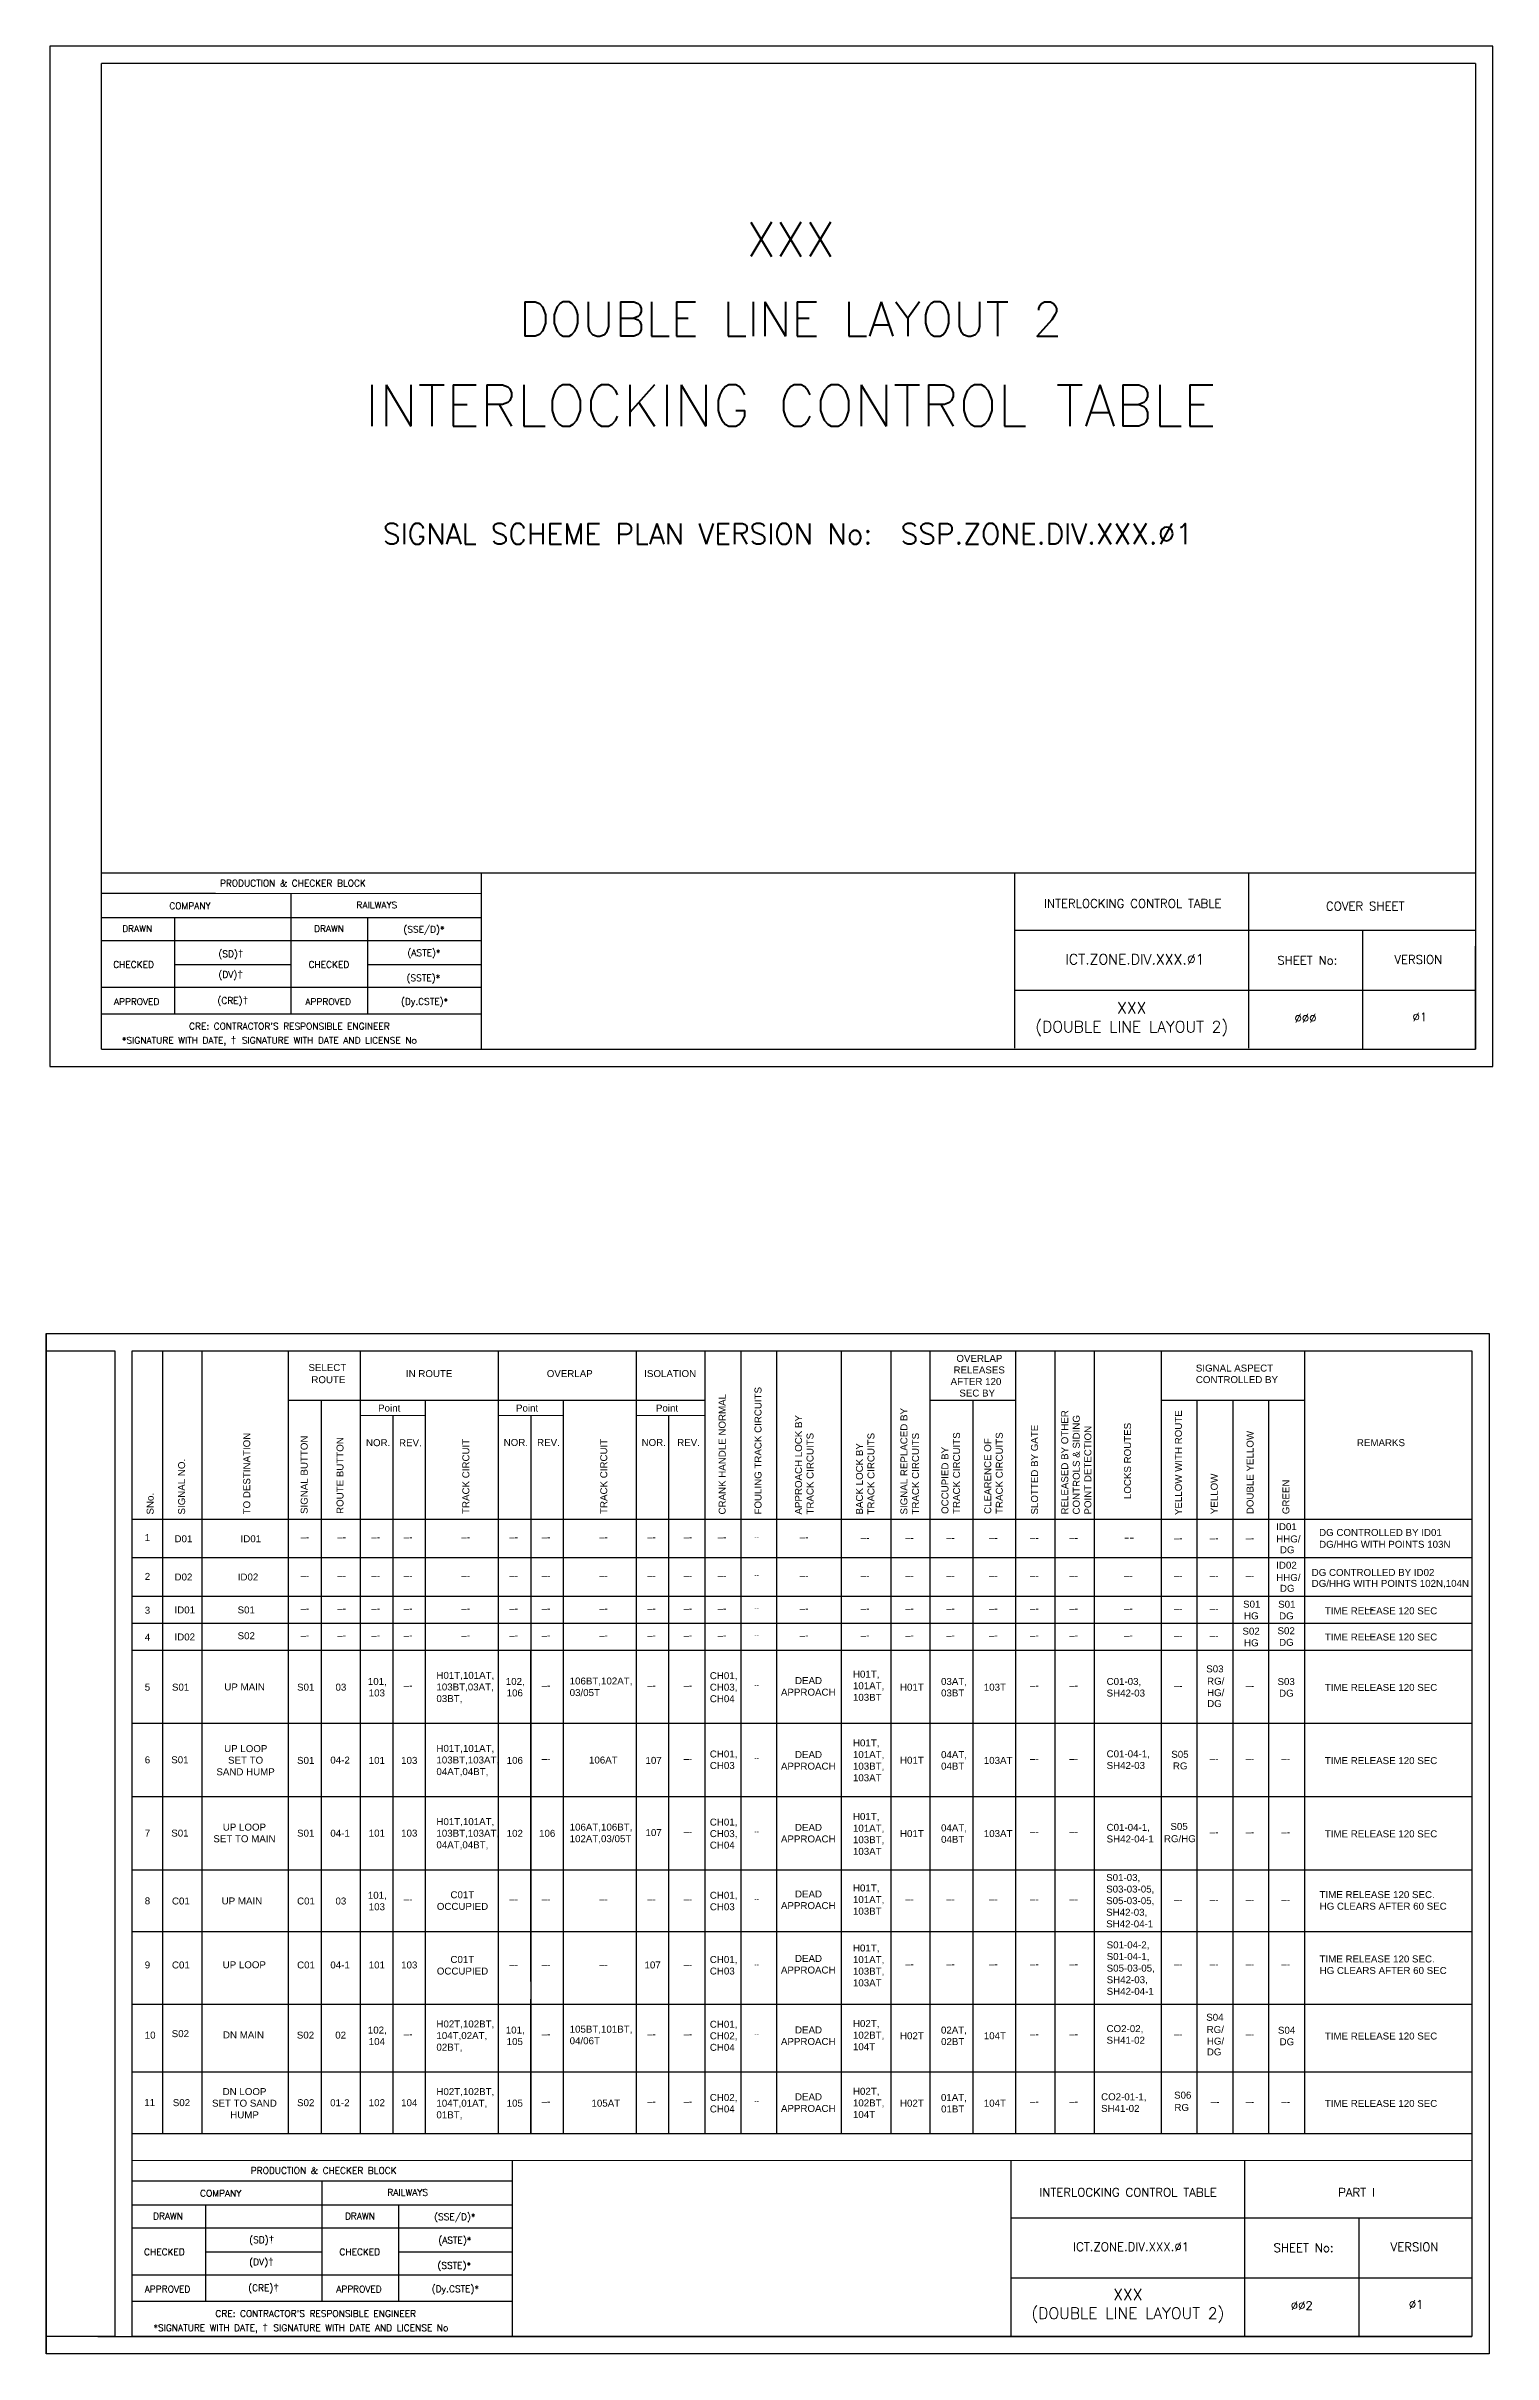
# Model space of a CAD drawing. Header units: inches. Extents: x -19 to 1646, y 43 to 715.
# Drawn here: x 322 to 744, y 43 to 715 of the extents above; entities that cross this region are included whole.
import ezdxf
from ezdxf.enums import TextEntityAlignment as Align

# ---------------------------------------------------------------- set-up
doc = ezdxf.new("R2010")
doc.units = ezdxf.units.IN
doc.header["$MEASUREMENT"] = 0
doc.layers.add('PDF_Geometry', color=7, linetype='Continuous')
doc.layers.add('PDF_Text', color=7, linetype='Continuous')
doc.styles.add('PDF Arial', font='arial.ttf')
doc.styles.add('ROMANS', font='romans.shx', dxfattribs={"height": 2})

# ---------------------------------------------------------------- blocks, each defined once
blk = doc.blocks.new('A$C1B685902')
at = {"color": 7}
blk.add_line((0, 297), (0, 0), dxfattribs=at)
for points in [[(0, 297), (420, 297), (420, 0), (0, 0)], [(25, 292), (415, 292), (415, 5), (25, 5)]]:
    blk.add_lwpolyline(points, close=True, dxfattribs=at)
blk.add_lwpolyline([(0, 292), (20, 292), (20, 5), (0, 5)], dxfattribs=at)

msp = doc.modelspace()

# ---------------------------------------------------------------- linework, layer by layer
at = {"lineweight": -2}
for p, q in [((743.5, 714.6), (323.5, 714.6)), ((323.5, 714.6), (323.5, 417.6)), ((743.5, 417.6), (743.5, 714.6)), ((338.5, 422.6), (338.5, 709.6)), ((738.5, 709.6), (738.5, 422.6)), ((604.36, 422.89), (604.36, 473.95)), ((604.36, 457.23), (738.32, 457.23)), ((604.36, 439.78), (738.5, 439.78)), ((323.5, 417.6), (743.5, 417.6)), ((603.26, 47.85), (603.26, 99.19)), ((603.26, 82.47), (737.22, 82.47)), ((603.26, 65.02), (737.4, 65.02))]:
    msp.add_line(p, q, dxfattribs=at)
at = {"linetype": 'Continuous', "lineweight": -2}
for p, q in [((738.5, 709.6), (338.5, 709.6)), ((672.44, 422.89), (672.44, 473.95)), ((738.5, 422.6), (738.5, 452.6)), ((338.5, 422.6), (620.5, 422.6)), ((338.5, 422.6), (738.5, 422.6)), ((671.34, 47.85), (671.34, 99.18)), ((337.4, 47.85), (619.4, 47.85)), ((337.4, 47.85), (737.4, 47.85))]:
    msp.add_line(p, q, dxfattribs=at)
for p, q in [((338.5, 473.95), (738.5, 473.95)), ((449.04, 473.95), (449.04, 422.6)), ((371.68, 467.9), (338.43, 467.9)), ((449.04, 467.89), (371.68, 467.9)), ((393.64, 467.9), (393.64, 432.8)), ((371.68, 460.85), (338.43, 460.86)), ((359.88, 432.8), (359.88, 460.85)), ((449.04, 460.85), (371.68, 460.85)), ((416.08, 432.8), (416.08, 460.85)), ((705.54, 457.23), (705.54, 422.6)), ((371.68, 454.19), (338.43, 454.19)), ((449.04, 454.18), (371.68, 454.19)), ((393.64, 447.21), (359.88, 447.21)), ((380.34, 447.06), (380.34, 447.06)), ((449.04, 447.2), (416.08, 447.21)), ((371.68, 440.54), (338.43, 440.55)), ((449.04, 440.54), (371.68, 440.54)), ((371.68, 432.8), (338.43, 432.8)), ((449.04, 432.79), (371.68, 432.8)), ((356.31, 334.84), (356.31, 106.88)), ((367.75, 334.84), (367.75, 106.88)), ((392.84, 334.84), (392.84, 106.88)), ((413.85, 334.84), (413.85, 106.88)), ((454, 334.84), (454, 106.88)), ((494.15, 334.84), (494.15, 106.88)), ((514.15, 334.84), (514.15, 106.88)), ((524.58, 334.84), (524.58, 106.88)), ((535.02, 334.84), (535.02, 106.88)), ((553.77, 334.84), (553.77, 106.88)), ((568.23, 334.84), (568.23, 106.88)), ((579.67, 334.84), (579.67, 106.88)), ((604.57, 334.84), (604.57, 106.88)), ((616.01, 334.84), (616.01, 106.88)), ((627.45, 334.84), (627.45, 106.88)), ((646.94, 334.77), (646.94, 106.88)), ((688.68, 334.77), (688.68, 106.88)), ((514.15, 320.33), (393.05, 320.33)), ((402.41, 320.4), (402.41, 106.88)), ((423.27, 316.05), (423.27, 106.88)), ((432.7, 320.33), (432.7, 106.88)), ((463.49, 315.98), (463.49, 106.88)), ((472.85, 320.4), (472.85, 106.88)), ((503.57, 315.98), (503.57, 106.88)), ((604.57, 320.33), (579.67, 320.33)), ((592.12, 320.4), (592.12, 106.88)), ((688.68, 320.33), (646.94, 320.33)), ((657.37, 320.26), (657.37, 106.88)), ((667.81, 320.26), (667.81, 106.88)), ((678.24, 320.26), (678.24, 106.88)), ((737.4, 285.76), (347.4, 285.76)), ((737.4, 274.54), (347.4, 274.54)), ((737.4, 263.32), (347.4, 263.32)), ((737.4, 255.46), (347.4, 255.46)), ((737.4, 247.61), (347.4, 247.61)), ((737.4, 226.3), (347.4, 226.3)), ((737.4, 204.99), (347.4, 204.99)), ((737.4, 183.68), (347.4, 183.68)), ((737.4, 165.73), (347.4, 165.73)), ((737.4, 144.54), (347.4, 144.54)), ((737.4, 124.83), (347.4, 124.83)), ((737.4, 106.88), (347.4, 106.88)), ((347.42, 99.11), (737.4, 99.19)), ((458.02, 99.19), (458.02, 47.85)), ((380.66, 93.14), (347.41, 93.14)), ((458.02, 93.13), (380.66, 93.14)), ((402.62, 93.14), (402.62, 58.04)), ((380.66, 86.1), (347.41, 86.1)), ((368.85, 58.04), (368.85, 86.1)), ((458.02, 86.09), (380.66, 86.1)), ((425.06, 58.04), (425.06, 86.09)), ((704.45, 82.47), (704.45, 47.85)), ((380.66, 79.43), (347.41, 79.43)), ((458.02, 79.42), (380.66, 79.43)), ((402.62, 72.45), (368.85, 72.45)), ((389.32, 72.3), (389.31, 72.3)), ((458.02, 72.45), (425.06, 72.45)), ((380.66, 65.78), (347.41, 65.79)), ((458.02, 65.78), (380.66, 65.78)), ((380.66, 58.04), (347.41, 58.04)), ((458.02, 58.04), (380.66, 58.04))]:
    msp.add_line(p, q)
at = {"layer": 'PDF_Geometry', "lineweight": 15}
for points in [[(367.75, 106.88), (367.75, 334.91)], [(392.84, 106.88), (392.84, 334.91)], [(604.57, 320.4), (604.57, 334.84)], [(616.01, 320.4), (616.01, 334.84)], [(627.45, 320.4), (627.45, 334.84)], [(646.94, 320.33), (646.94, 334.77)], [(393.05, 320.33), (413.92, 320.33)], [(413.92, 320.33), (514.22, 320.33)], [(413.92, 315.98), (432.77, 315.98)], [(423.27, 285.83), (423.27, 316.05)], [(454.07, 315.98), (472.92, 315.98)], [(494.22, 315.98), (514.22, 315.98)], [(579.74, 320.33), (604.64, 320.33)], [(604.57, 316.05), (604.57, 320.4)], [(604.57, 285.83), (604.57, 316.05)], [(616.01, 316.05), (616.01, 320.4)], [(616.01, 285.83), (616.01, 316.05)], [(627.45, 316.05), (627.45, 320.4)], [(627.45, 285.83), (627.45, 316.05)], [(646.94, 315.98), (646.94, 320.33)], [(646.94, 285.76), (646.94, 315.98)], [(657.37, 315.98), (657.37, 320.33)], [(657.37, 285.76), (657.37, 315.98)], [(667.81, 315.98), (667.81, 320.33)], [(667.81, 285.76), (667.81, 315.98)], [(678.24, 315.98), (678.24, 320.33)], [(678.24, 285.76), (678.24, 315.98)], [(514.15, 106.88), (514.15, 285.76)], [(524.58, 106.88), (524.58, 285.76)], [(604.57, 274.61), (604.57, 285.69)], [(616.01, 274.61), (616.01, 285.69)], [(627.45, 274.61), (627.45, 285.69)], [(646.94, 274.54), (646.94, 285.62)], [(604.57, 263.39), (604.57, 274.47)], [(616.01, 263.39), (616.01, 274.47)], [(627.45, 263.39), (627.45, 274.47)], [(646.94, 263.32), (646.94, 274.4)], [(604.57, 255.54), (604.57, 263.25)], [(616.01, 255.54), (616.01, 263.25)], [(627.45, 255.54), (627.45, 263.25)], [(646.94, 255.46), (646.94, 263.18)], [(604.57, 247.68), (604.57, 255.39)], [(616.01, 247.68), (616.01, 255.39)], [(627.45, 247.68), (627.45, 255.39)], [(646.94, 247.61), (646.94, 255.32)], [(402.41, 226.37), (402.41, 247.54)], [(413.85, 226.37), (413.85, 247.54)], [(423.27, 226.37), (423.27, 247.54)], [(432.7, 226.37), (432.7, 247.54)], [(454, 226.37), (454, 247.54)], [(463.42, 226.37), (463.42, 247.54)], [(472.85, 226.37), (472.85, 247.54)], [(494.15, 226.37), (494.15, 247.54)], [(503.57, 226.37), (503.57, 247.54)], [(535.02, 226.37), (535.02, 247.54)], [(553.77, 226.37), (553.77, 247.54)], [(568.23, 226.37), (568.23, 247.54)], [(579.67, 226.37), (579.67, 247.54)], [(592.12, 226.37), (592.12, 247.54)], [(604.57, 226.37), (604.57, 247.54)], [(616.01, 226.37), (616.01, 247.54)], [(627.45, 226.37), (627.45, 247.54)], [(646.94, 226.3), (646.94, 247.47)], [(423.27, 205.06), (423.27, 226.23)], [(432.7, 205.06), (432.7, 226.23)], [(454, 205.06), (454, 226.23)], [(463.42, 205.06), (463.42, 226.23)], [(472.85, 205.06), (472.85, 226.23)], [(494.15, 205.06), (494.15, 226.23)], [(503.57, 205.06), (503.57, 226.23)], [(535.02, 205.06), (535.02, 226.23)], [(553.77, 205.06), (553.77, 226.23)], [(568.23, 205.06), (568.23, 226.23)], [(579.67, 205.06), (579.67, 226.23)], [(592.12, 205.06), (592.12, 226.23)], [(604.57, 205.06), (604.57, 226.23)], [(616.01, 205.06), (616.01, 226.23)], [(627.45, 205.06), (627.45, 226.23)], [(646.94, 204.99), (646.94, 226.16)], [(423.27, 183.75), (423.27, 204.92)], [(432.7, 183.75), (432.7, 204.92)], [(454, 183.75), (454, 204.92)], [(463.42, 183.75), (463.42, 204.92)], [(472.85, 183.75), (472.85, 204.92)], [(494.15, 183.75), (494.15, 204.92)], [(503.57, 183.75), (503.57, 204.92)], [(535.02, 183.75), (535.02, 204.92)], [(553.77, 183.75), (553.77, 204.92)], [(568.23, 183.75), (568.23, 204.92)], [(579.67, 183.75), (579.67, 204.92)], [(592.12, 183.75), (592.12, 204.92)], [(604.57, 183.75), (604.57, 204.92)], [(616.01, 183.75), (616.01, 204.92)], [(627.45, 183.75), (627.45, 204.92)], [(646.94, 183.68), (646.94, 204.85)], [(678.24, 183.68), (678.24, 204.85)], [(423.27, 165.81), (423.27, 183.61)], [(432.7, 165.81), (432.7, 183.61)], [(454, 165.81), (454, 183.61)], [(463.42, 165.81), (463.42, 183.61)], [(472.85, 165.81), (472.85, 183.61)], [(494.15, 165.81), (494.15, 183.61)], [(503.57, 165.81), (503.57, 183.61)], [(535.02, 165.81), (535.02, 183.61)], [(553.77, 165.81), (553.77, 183.61)], [(579.67, 165.81), (579.67, 183.61)], [(592.12, 165.81), (592.12, 183.61)], [(604.57, 165.81), (604.57, 183.61)], [(616.01, 165.81), (616.01, 183.61)], [(627.45, 165.81), (627.45, 183.61)], [(646.94, 165.73), (646.94, 183.54)], [(423.27, 151.22), (423.27, 165.66)], [(432.7, 151.22), (432.7, 165.66)], [(454, 151.22), (454, 165.66)], [(463.42, 151.22), (463.42, 165.66)], [(472.85, 151.22), (472.85, 165.66)], [(494.15, 151.22), (494.15, 165.66)], [(503.57, 151.22), (503.57, 165.66)], [(535.02, 151.22), (535.02, 165.66)], [(553.77, 151.22), (553.77, 165.66)], [(568.23, 151.22), (568.23, 165.66)], [(579.67, 151.22), (579.67, 165.66)], [(592.12, 151.22), (592.12, 165.66)], [(604.57, 151.22), (604.57, 165.66)], [(616.01, 151.22), (616.01, 165.66)], [(627.45, 151.22), (627.45, 165.66)], [(646.94, 151.15), (646.94, 165.59)], [(423.27, 124.9), (423.27, 146.06)], [(432.7, 124.9), (432.7, 146.06)], [(454, 124.9), (454, 146.06)], [(463.42, 124.9), (463.42, 146.06)], [(472.85, 124.9), (472.85, 146.06)], [(494.15, 124.9), (494.15, 146.06)], [(503.57, 124.9), (503.57, 146.06)], [(535.02, 124.9), (535.02, 146.06)], [(553.77, 124.9), (553.77, 146.06)], [(568.23, 124.9), (568.23, 146.06)], [(579.67, 124.9), (579.67, 146.06)], [(592.12, 124.9), (592.12, 146.06)], [(604.57, 124.9), (604.57, 146.06)], [(616.01, 124.9), (616.01, 146.06)], [(627.45, 124.9), (627.45, 146.06)], [(646.94, 124.83), (646.94, 145.99)], [(423.27, 106.95), (423.27, 124.76)], [(432.7, 106.95), (432.7, 124.76)], [(454, 106.95), (454, 124.76)], [(463.42, 106.95), (463.42, 124.76)], [(472.85, 106.95), (472.85, 124.76)], [(494.15, 106.95), (494.15, 124.76)], [(503.57, 106.95), (503.57, 124.76)], [(535.02, 106.95), (535.02, 124.76)], [(553.77, 106.95), (553.77, 124.76)], [(568.23, 106.95), (568.23, 124.76)], [(579.67, 106.95), (579.67, 124.76)], [(592.12, 106.95), (592.12, 124.76)], [(604.57, 106.95), (604.57, 124.76)], [(616.01, 106.95), (616.01, 124.76)], [(627.45, 106.95), (627.45, 124.76)], [(646.94, 106.88), (646.94, 124.68)]]:
    msp.add_lwpolyline(points, dxfattribs=at)

# ---------------------------------------------------------------- block references
msp.add_blockref('A$C1B685902', (322.4, 42.85))

# ---------------------------------------------------------------- texts
at = {"style": 'ROMANS'}
for s, height, p in [('XXX', 10, (539.1, 658.38)), ('DOUBLE LINE LAYOUT 2', 10, (539.1, 635.18)), ('INTERLOCKING CONTROL TABLE', 12, (539.1, 610.01)), ('SIGNAL SCHEME PLAN VERSION No:  SSP.ZONE.DIV.XXX.Ø1', 6, (538.33, 572.62)), ('PRODUCTION & CHECKER BLOCK', 1.92, (394.22, 470.95)), ('COMPANY', 1.92, (364.25, 464.34)), ('RAILWAYS', 1.92, (418.67, 464.6)), ('DRAWN', 1.92, (348.9, 457.71)), ('DRAWN', 1.92, (404.75, 457.71)), ('(SSE/D)*', 1.92, (432.37, 457.51)), ('(ASTE)*', 1.92, (432.37, 450.69)), ('CHECKED', 1.92, (347.85, 447.26)), ('CHECKED', 1.92, (404.71, 447.26)), ('(SSTE)*', 1.92, (432.2, 443.36)), ('APPROVED', 1.92, (348.75, 436.46)), ('APPROVED', 1.92, (404.49, 436.46)), ('(Dy.CSTE)*', 1.92, (432.54, 436.53)), ("CRE: CONTRACTOR'S RESPONSIBLE ENGINEER", 1.92, (393.22, 429.3)), ('(DOUBLE LINE LAYOUT 2)', 3.3, (638.4, 429.17)), ('XXX', 3.3, (638.4, 434.64)), ('PRODUCTION & CHECKER BLOCK', 1.92, (403.2, 96.2)), ('COMPANY', 1.92, (373.23, 89.58)), ('RAILWAYS', 1.92, (427.65, 89.84)), ('DRAWN', 1.92, (357.88, 82.96)), ('DRAWN', 1.92, (413.73, 82.96)), ('(SSE/D)*', 1.92, (441.35, 82.75)), ('(ASTE)*', 1.92, (441.35, 75.93)), ('CHECKED', 1.92, (356.83, 72.5)), ('CHECKED', 1.92, (413.69, 72.5)), ('(SSTE)*', 1.92, (441.18, 68.6)), ('APPROVED', 1.92, (357.73, 61.7)), ('APPROVED', 1.92, (413.46, 61.7)), ('(Dy.CSTE)*', 1.92, (441.51, 61.78)), ('XXX', 3.3, (637.27, 60.13)), ("CRE: CONTRACTOR'S RESPONSIBLE ENGINEER", 1.92, (400.88, 54.55)), ('(DOUBLE LINE LAYOUT 2)', 3.3, (637.27, 54.66))]:
    msp.add_text(s, height=height, dxfattribs=at).set_placement(p, align=Align.MIDDLE_CENTER)
at = {"lineweight": -2, "style": 'ROMANS'}
for s, height, p in [('INTERLOCKING CONTROL TABLE', 2.5, (638.7, 465.04)), ('COVER SHEET', 2.5, (706.35, 464.26)), ('ICT.ZONE.DIV.XXX.Ø1', 3, (639.32, 448.79)), ('SHEET No:', 2.5, (689.5, 448.49)), ('VERSION', 2.5, (721.8, 448.72)), ('ØØØ ', 2.5, (689.84, 431.62)), ('Ø1', 2.5, (722.26, 432)), ('INTERLOCKING CONTROL TABLE', 2.5, (637.33, 89.87)), ('PART I', 2.5, (703.83, 89.87)), ('ICT.ZONE.DIV.XXX.Ø1', 2.5, (638.22, 74.03)), ('SHEET No:', 2.5, (688.4, 73.73)), ('VERSION', 2.5, (720.7, 73.96)), ('ØØ2 ', 2.5, (688.74, 56.87)), ('Ø1', 2.5, (721.17, 57.24))]:
    msp.add_text(s, height=height, dxfattribs=at).set_placement(p, align=Align.MIDDLE_CENTER)
at = {"char_height": 1.92, "attachment_point": 1, "style": 'ROMANS'}
for s, width, insert in [('(SD){\\fArial|b0|i0|c0|p34;\\H1.08333x;†}', 8.1172, (372.53, 451.51)), ('(DV){\\fArial|b0|i0|c0|p34;\\H1.08333x;†}', 8.1172, (372.53, 445.46)), ('(CRE){\\fArial|b0|i0|c0|p34;\\H1.08333x;†}', 8.1172, (372.24, 437.92)), ('\\pi-5.76,l9.6,t9.6;*SIGNATURE WITH DATE, {\\fArial|b0|i0|c0|p34;\\H1.08333x;†  }SIGNATURE WITH DATE AND LICENSE No', 115.6915, (340.62, 426.32)), ('(SD){\\fArial|b0|i0|c0|p34;\\H1.08333x;†}', 8.1172, (381.51, 77.17)), ('(DV){\\fArial|b0|i0|c0|p34;\\H1.08333x;†}', 8.1172, (381.51, 70.7)), ('(CRE){\\fArial|b0|i0|c0|p34;\\H1.08333x;†}', 8.1172, (381.22, 63.17)), ('\\pi-5.76,l9.6,t9.6;*SIGNATURE WITH DATE, {\\fArial|b0|i0|c0|p34;\\H1.08333x;†  }SIGNATURE WITH DATE AND LICENSE No', 104.6362, (349.8, 51.56))]:
    msp.add_mtext_dynamic_manual_height_columns(s, width=width, gutter_width=12.5, heights=[0], dxfattribs=dict(at, insert=insert))
at = {"layer": 'PDF_Text', "attachment_point": 7, "style": 'PDF Arial'}
for s, insert, char_height in [('SELECT', (398.75, 328.92), 2.027), ('IN ROUTE', (427.12, 327.15), 2.027), ('OVERLAP', (468.12, 327.15), 2.027), ('ISOLATION', (496.5, 327.15), 2.027), ('RELEASES', (586.51, 328.21), 2.027), ('OVERLAP', (587.36, 331.57), 2.027), ('SIGNAL ASPECT', (657.05, 328.76), 2.0273), ('ROUTE', (399.6, 325.38), 2.027), ('AFTER 120', (585.66, 324.84), 2.027), ('SEC BY', (588.21, 321.48), 2.027), ('CONTROLLED BY', (657.05, 325.4), 2.0273), ('Point', (419.03, 317.12), 2.027), ('Point', (459.17, 317.12), 2.027), ('Point', (499.9, 317.12), 2.027), ('NOR.', (415.5, 307.04), 2.027), ('REV.', (425.12, 307.04), 2.027), ('NOR.', (455.58, 307.11), 2.027), ('REV.', (465.31, 307.11), 2.027), ('NOR.', (495.72, 307.11), 2.027), ('REV.', (506.09, 307.11), 2.027), ('REMARKS', (703.93, 307.04), 2.027), ('ID01', (680.45, 282.59), 2.027), ('DG CONTROLLED BY ID01', (692.93, 280.9), 2.0273), ('1', (351.1, 279.44), 2.03), ('D01', (359.77, 279.07), 2.027), ('ID01', (379, 279.07), 2.027), ('–-', (396.47, 279.61), 2.027), ('–-', (407.15, 279.61), 2.027), ('–-', (417.06, 279.61), 2.027), ('–-', (426.48, 279.61), 2.027), ('–-', (443.25, 279.61), 2.027), ('–-', (457.21, 279.61), 2.027), ('–-', (466.63, 279.61), 2.027), ('–-', (483.39, 279.61), 2.027), ('–-', (497.35, 279.61), 2.027), ('–-', (507.93, 279.61), 2.027), ('–-', (517.86, 279.61), 2.027), ('--', (528.52, 279.98), 1.521), ('–-', (541.75, 279.61), 2.027), ('–-', (559.49, 279.39), 2.027), ('–-', (572.45, 279.39), 2.027), ('–-', (584.39, 279.39), 2.027), ('–-', (596.84, 279.39), 2.027), ('–-', (608.78, 279.39), 2.027), ('–-', (620.22, 279.39), 2.027), ('–-', (650.65, 279.32), 2.027), ('–-', (661.09, 279.32), 2.027), ('–-', (671.52, 279.32), 2.027), ('HHG/', (680.45, 279.02), 2.027), ('DG', (681.53, 275.86), 2.027), ('DG/HHG WITH POINTS 103N', (692.93, 277.46), 2.0273), ('2', (351.1, 268.14), 2.03), ('D02', (359.77, 267.94), 2.027), ('ID02', (378.17, 267.94), 2.027), ('–-', (396.47, 268.39), 2.027), ('–-', (407.15, 268.39), 2.027), ('–-', (417.06, 268.39), 2.027), ('–-', (426.48, 268.39), 2.027), ('–-', (443.25, 268.39), 2.027), ('–-', (457.21, 268.39), 2.027), ('–-', (466.63, 268.39), 2.027), ('–-', (483.39, 268.39), 2.027), ('–-', (497.35, 268.39), 2.027), ('–-', (507.93, 268.39), 2.027), ('–-', (517.86, 268.39), 2.027), ('--', (528.52, 268.76), 1.521), ('–-', (541.75, 268.39), 2.027), ('–-', (559.49, 268.39), 2.027), ('–-', (572.45, 268.39), 2.027), ('–-', (584.39, 268.39), 2.027), ('–-', (596.84, 268.39), 2.027), ('–-', (608.78, 268.39), 2.027), ('–-', (620.22, 268.39), 2.027), ('–-', (636.17, 268.39), 2.027), ('–-', (650.65, 268.32), 2.027), ('–-', (661.09, 268.32), 2.027), ('–-', (671.52, 268.32), 2.027), ('HHG/', (680.45, 267.8), 2.027), ('ID02', (680.45, 271.37), 2.027), ('DG CONTROLLED BY ID02', (690.77, 269.26), 2.0273), ('DG', (681.53, 264.65), 2.027), ('DG/HHG WITH POINTS 102N,104N', (690.77, 265.73), 2.0273), ('3', (351.1, 258.26), 2.03), ('ID01', (359.76, 258.35), 2.027), ('S01', (378.13, 258.35), 2.027), ('–-', (396.47, 258.85), 2.027), ('–-', (407.15, 258.85), 2.027), ('–-', (417.06, 258.85), 2.027), ('–-', (426.48, 258.85), 2.027), ('–-', (443.25, 258.85), 2.027), ('–-', (457.21, 258.85), 2.027), ('–-', (466.63, 258.85), 2.027), ('–-', (483.39, 258.85), 2.027), ('–-', (497.35, 258.85), 2.027), ('–-', (507.93, 258.85), 2.027), ('–-', (517.86, 258.85), 2.027), ('--', (528.52, 259.23), 1.521), ('–-', (541.75, 258.85), 2.027), ('–-', (559.49, 258.85), 2.027), ('–-', (572.45, 258.85), 2.027), ('–-', (584.39, 258.85), 2.027), ('–-', (596.84, 258.85), 2.027), ('–-', (608.78, 258.85), 2.027), ('–-', (620.22, 258.85), 2.027), ('–-', (636.17, 258.85), 2.027), ('–-', (650.65, 258.78), 2.027), ('–-', (661.09, 258.78), 2.027), ('TIME RELEASE 120 SEC', (694.59, 258.09), 2.0273), ('–-', (706.32, 258.73), 2.027), ('4', (351.1, 250.43), 2.03), ('ID02', (359.76, 250.49), 2.027), ('S02', (378.13, 250.84), 2.027), ('–-', (396.47, 251), 2.027), ('–-', (407.15, 251), 2.027), ('–-', (417.06, 251), 2.027), ('–-', (426.48, 251), 2.027), ('–-', (443.25, 251), 2.027), ('–-', (457.21, 251), 2.027), ('–-', (466.63, 251), 2.027), ('–-', (483.39, 251), 2.027), ('–-', (497.35, 251), 2.027), ('–-', (507.93, 251), 2.027), ('–-', (517.86, 251), 2.027), ('--', (528.52, 251.37), 1.521), ('–-', (541.75, 251), 2.027), ('–-', (559.49, 251), 2.027), ('–-', (572.45, 251), 2.027), ('–-', (584.39, 251), 2.027), ('–-', (596.84, 251), 2.027), ('–-', (608.78, 251), 2.027), ('–-', (620.22, 251), 2.027), ('–-', (636.17, 251), 2.027), ('–-', (650.65, 250.93), 2.027), ('–-', (661.09, 250.93), 2.027), ('TIME RELEASE 120 SEC', (694.59, 250.47), 2.0273), ('–-', (706.68, 250.93), 2.027), ('S03', (660.08, 241.2), 2.027), ('5', (351.1, 235.87), 2.03), ('S01', (359.02, 235.87), 2.027), ('UP MAIN', (374.27, 235.94), 2.027), ('S01', (395.44, 235.87), 2.027), ('03', (406.62, 235.87), 2.027), ('101,', (416.04, 237.19), 2.027), ('103', (416.3, 234.19), 2.027), ('–-', (426.48, 236.42), 2.027), ('H01T,101AT,\\P103BT,03AT,\\P03BT,', (436, 232.2), 2.0273), ('102,', (456.19, 237.19), 2.027), ('106', (456.45, 234.19), 2.027), ('–-', (466.63, 236.42), 2.027), ('106BT,102AT,\\P03/05T', (474.78, 234.29), 2.0273), ('–-', (497.35, 236.42), 2.027), ('–-', (507.93, 236.42), 2.027), ('CH01,', (515.58, 238.87), 2.027), ('CH03,', (515.58, 235.51), 2.027), ('--', (528.52, 236.79), 1.521), ('H01T,\\P101AT,\\P103BT', (557.24, 232.91), 2.027), ('H01T', (570.94, 235.87), 2.027), ('03AT,', (582.88, 237.19), 2.027), ('03BT', (582.89, 234.19), 2.027), ('103T', (595.33, 235.87), 2.027), ('–-', (608.78, 236.42), 2.027), ('–-', (620.22, 236.42), 2.027), ('C01-03, \\PSH42-03', (631.08, 234.16), 2.027), ('–-', (650.65, 236.34), 2.027), ('RG/', (660.31, 237.63), 2.027), ('HG/', (660.31, 234.27), 2.027), ('–-', (671.52, 236.34), 2.027), ('TIME RELEASE 120 SEC', (694.59, 235.8), 2.0273), ('CH04', (515.59, 232.51), 2.027), ('DG', (660.35, 231.11), 2.027), ('H01T,\\P101AT,\\P103BT,\\P103AT', (557.24, 209.5), 2.027), ('6', (351.1, 214.71), 2.03), ('S01', (358.82, 214.73), 2.027), ('S01', (395.44, 214.56), 2.027), ('04-2', (405.12, 214.65), 2.027), ('101', (416.3, 214.56), 2.027), ('103', (425.73, 214.56), 2.027), ('H01T,101AT,\\P103BT,103AT,\\P04AT,04BT,', (436, 210.94), 2.0273), ('106', (456.45, 214.56), 2.027), ('–-', (466.63, 215.11), 2.027), ('106AT', (480.41, 214.66), 2.027), ('107', (496.86, 214.56), 2.027), ('–-', (507.93, 215.11), 2.027), ('CH01,', (515.58, 216.07), 2.027), ('CH03', (515.59, 213.07), 2.027), ('--', (528.52, 215.48), 1.521), ('H01T', (570.94, 214.6), 2.027), ('04AT,', (582.88, 215.88), 2.027), ('04BT', (582.89, 212.88), 2.027), ('103AT', (595.33, 214.56), 2.027), ('–-', (608.78, 215.11), 2.027), ('–-', (620.22, 215.11), 2.027), ('C01-04-1, \\PSH42-03', (631.08, 213.09), 2.027), ('–-', (661.09, 215.04), 2.027), ('–-', (671.52, 215.04), 2.027), ('–-', (681.95, 215.04), 2.027), ('TIME RELEASE 120 SEC', (694.59, 214.49), 2.0273), ('7', (351.1, 193.4), 2.03), ('S01', (358.82, 193.39), 2.027), ('S01', (395.44, 193.37), 2.027), ('04-1', (405.12, 193.34), 2.027), ('101', (416.3, 193.38), 2.027), ('103', (425.73, 193.38), 2.027), ('H01T,101AT,\\P103BT,103AT,\\P04AT,04BT,', (436, 189.62), 2.0273), ('102', (456.45, 193.32), 2.027), ('106', (465.88, 193.32), 2.027), ('106AT,106BT,\\P102AT,03/05T', (474.78, 191.41), 2.0273), ('107', (496.86, 193.54), 2.027), ('CH01,', (515.58, 196.25), 2.027), ('CH03,', (515.58, 192.89), 2.027), ('--', (528.52, 194.17), 1.521), ('H01T,\\P101AT,\\P103BT,\\P103AT', (557.24, 188.08), 2.027), ('H01T', (570.94, 193.25), 2.027), ('04AT,', (582.88, 194.57), 2.027), ('103AT', (595.33, 193.25), 2.027), ('C01-04-1, \\PSH42-04-1', (631.08, 191.68), 2.027), ('S05', (649.65, 195.33), 2.027), ('TIME RELEASE 120 SEC', (694.59, 193.18), 2.0273), ('–-', (507.93, 193.8), 2.027), ('CH04', (515.59, 189.89), 2.027), ('04BT', (582.89, 191.57), 2.027), ('–-', (608.78, 193.8), 2.027), ('–-', (620.22, 193.8), 2.027), ('RG/HG', (647.76, 191.76), 2.027), ('–-', (661.09, 193.73), 2.027), ('–-', (671.52, 193.73), 2.027), ('–-', (681.95, 193.73), 2.027), ('8', (351.1, 173.66), 2.03), ('C01', (359.02, 173.62), 2.027), ('UP MAIN', (373.49, 173.65), 2.027), ('C01', (395.44, 173.62), 2.027), ('03', (406.62, 173.62), 2.027), ('101,', (416.04, 174.94), 2.027), ('–-', (426.48, 174.17), 2.027), ('–-', (457.21, 174.17), 2.027), ('–-', (466.63, 174.17), 2.027), ('–-', (483.39, 174.17), 2.027), ('–-', (497.35, 174.17), 2.027), ('–-', (507.93, 174.17), 2.027), ('CH01,', (515.58, 174.94), 2.027), ('--', (528.52, 174.54), 1.521), ('H01T,\\P101AT,\\P103BT', (557.24, 170.66), 2.027), ('–-', (572.45, 174.17), 2.027), ('–-', (584.39, 174.17), 2.027), ('–-', (596.84, 174.17), 2.027), ('–-', (608.78, 174.17), 2.027), ('–-', (620.22, 174.17), 2.027), ('–-', (650.65, 174.1), 2.027), ('–-', (661.09, 174.1), 2.027), ('–-', (671.52, 174.1), 2.027), ('–-', (681.95, 174.1), 2.027), ('TIME RELEASE 120 SEC.', (693.06, 175.48), 2.0273), ('103', (416.3, 171.94), 2.027), ('CH03', (515.59, 171.94), 2.027), ('HG CLEARS AFTER 60 SEC', (693.09, 172.11), 2.0273), ('H01T,\\P101AT,\\P103BT,\\P103AT', (557.24, 149.81), 2.027), ('S01-04-2,\\PS01-04-1,\\PS05-03-05,\\PSH42-03,\\PSH42-04-1', (631.1, 147.33), 2.027), ('9', (351.1, 155.01), 2.03), ('C01', (359.02, 155), 2.027), ('UP LOOP', (373.79, 155.06), 2.027), ('C01', (395.44, 155), 2.027), ('04-1', (405.12, 155), 2.027), ('101', (416.3, 155), 2.027), ('103', (425.73, 155), 2.027), ('–-', (457.21, 155.14), 2.027), ('–-', (466.63, 155.14), 2.027), ('–-', (483.39, 155.14), 2.027), ('107', (496.57, 155), 2.027), ('–-', (507.93, 155.14), 2.027), ('CH01,', (515.58, 156.25), 2.027), ('CH03', (515.59, 153.24), 2.027), ('--', (528.52, 155.44), 1.521), ('–-', (572.45, 155.29), 2.027), ('–-', (584.39, 155.29), 2.027), ('–-', (596.84, 155.29), 2.027), ('–-', (608.78, 155.29), 2.027), ('–-', (620.22, 155.29), 2.027), ('–-', (650.65, 155.26), 2.027), ('–-', (661.09, 155.26), 2.027), ('–-', (671.52, 155.26), 2.027), ('–-', (681.95, 155.26), 2.027), ('TIME RELEASE 120 SEC.', (693.06, 156.75), 2.0273), ('HG CLEARS AFTER 60 SEC', (693.09, 153.39), 2.0273), ('S04', (660.08, 139.77), 2.027), ('10', (351.1, 134.58), 2.027), ('S02', (358.95, 135.01), 2.027), ('DN MAIN', (373.87, 134.68), 2.027), ('S02', (395.37, 134.59), 2.027), ('02', (406.55, 134.59), 2.027), ('102,', (416.04, 135.71), 2.027), ('104', (416.3, 132.71), 2.027), ('–-', (426.48, 134.94), 2.027), ('H02T,102BT,\\P104T,02AT,\\P02BT,', (436, 130.72), 2.0273), ('101,', (456.19, 135.71), 2.027), ('105', (456.45, 132.71), 2.027), ('–-', (466.63, 134.94), 2.027), ('105BT,101BT,\\P04/06T', (474.78, 132.94), 2.0273), ('–-', (497.35, 134.94), 2.027), ('–-', (507.93, 134.94), 2.027), ('CH01,', (515.58, 137.4), 2.027), ('CH02,', (515.58, 134.03), 2.027), ('--', (528.52, 135.31), 1.521), ('H02T,\\P102BT,\\P104T', (557.24, 131.2), 2.027), ('H02T', (570.94, 134.4), 2.027), ('02AT,', (582.86, 135.71), 2.027), ('02BT', (582.89, 132.71), 2.027), ('104T', (595.33, 134.4), 2.027), ('–-', (608.78, 134.94), 2.027), ('–-', (620.22, 134.94), 2.027), ('CO2-02, \\PSH41-02', (631.06, 133.1), 2.027), ('–-', (650.65, 134.87), 2.027), ('RG/', (660.19, 136.21), 2.027), ('HG/', (660.26, 132.84), 2.027), ('–-', (671.52, 134.87), 2.027), ('S04', (680.95, 136.01), 2.027), ('DG', (681.43, 132.65), 2.027), ('TIME RELEASE 120 SEC', (694.59, 134.32), 2.0273), ('CH04', (515.59, 131.03), 2.027), ('DG', (660.26, 129.69), 2.027), ('11', (350.97, 115.01), 2.027), ('S02', (395.44, 114.91), 2.027), ('01-2', (405.06, 114.89), 2.027), ('102', (416.3, 114.91), 2.027), ('104', (425.73, 114.91), 2.027), ('H02T,102BT,\\P104T,01AT,\\P01BT,', (436, 111.03), 2.0273), ('105', (456.45, 114.77), 2.027), ('–-', (466.63, 115.31), 2.027), ('105AT', (481.14, 114.77), 2.027), ('–-', (497.35, 115.31), 2.027), ('–-', (507.93, 115.31), 2.027), ('CH02,', (515.58, 116.09), 2.027), ('CH04', (515.59, 113.09), 2.027), ('--', (528.52, 115.69), 1.521), ('H02T,\\P102BT,\\P104T', (557.24, 111.47), 2.027), ('H02T', (570.94, 114.77), 2.027), ('01AT,', (582.86, 116.09), 2.027), ('01BT', (582.89, 113.09), 2.027), ('104T', (595.33, 114.77), 2.027), ('–-', (608.78, 115.31), 2.027), ('–-', (620.22, 115.31), 2.027), ('CO2-01-1, \\PSH41-02', (629.47, 113.25), 2.027), ('S06', (650.71, 117.11), 2.027), ('RG', (650.81, 113.54), 2.027), ('–-', (661.41, 115.24), 2.027), ('–-', (671.52, 115.24), 2.027), ('–-', (681.95, 115.24), 2.027), ('TIME RELEASE 120 SEC', (694.59, 114.7), 2.0273)]:
    msp.add_mtext(s, dxfattribs=dict(at, insert=insert, char_height=char_height))
at = {"layer": 'PDF_Text', "attachment_point": 7, "rotation": 90, "style": 'PDF Arial'}
for s, insert, char_height in [('FOULING TRACK CIRCUITS', (530.65, 287.17), 2.0273), ('CRANK HANDLE NORMAL', (520.22, 287.17), 2.0273), ('APPROACH LOCK BY', (542.43, 287.17), 2.0273), ('SIGNAL REPLACED BY', (573.12, 287.17), 2.0273), ('RELEASED BY OTHER', (619.93, 287.17), 2.0273), ('CONTROLS & SIDING', (623.29, 287.17), 2.0273), ('YELLOW WITH ROUTE', (653.01, 287), 2.0273), ('TO DESTINATION', (381.83, 287.22), 2.0273), ('SIGNAL BUTTON', (398.55, 287.34), 2.0273), ('ROUTE BUTTON', (408.98, 287.34), 2.0273), ('TRACK CIRCUIT', (445.61, 287.34), 2.0273), ('TRACK CIRCUIT', (485.75, 287.34), 2.0273), ('TRACK CIRCUITS', (545.79, 287.17), 2.0273), ('TRACK CIRCUITS', (563.53, 287.17), 2.0273), ('TRACK CIRCUITS', (576.49, 287.17), 2.0273), ('TRACK CIRCUITS', (588.43, 287.34), 2.0273), ('CLEARENCE OF', (597.52, 287.34), 2.0273), ('TRACK CIRCUITS', (600.88, 287.34), 2.0273), ('SLOTTED BY GATE', (611.14, 287.17), 2.0273), ('POINT DETECTION', (626.66, 287.17), 2.0273), ('LOCKS ROUTES', (638.22, 291.67), 2.0273), ('DOUBLE YELLOW', (673.88, 287.27), 2.0273), ('SIGNAL NO.', (362.88, 287.17), 2.027), ('BACK LOCK BY', (560.17, 287.17), 2.0273), ('OCCUPIED BY', (585.07, 287.34), 2.0273), ('YELLOW', (663.45, 287.27), 2.027), ('GREEN', (684.31, 287.27), 2.027), ('SNo.', (353.71, 287.17), 2.027)]:
    msp.add_mtext(s, dxfattribs=dict(at, insert=insert, char_height=char_height))
at = {"layer": 'PDF_Text', "attachment_point": 7, "style": 'PDF Arial'}
for s, insert, char_height, width in [('--', (636.17, 279.03), 3.24, 2.5348), ('\\pi0.24048;S01\\P\\pi0.51429;HG', (670.56, 256.64), 2.0273, 4.873), ('\\pi0.06153;S01\\P\\pi0.3312;DG', (680.95, 256.62), 2.0273, 4.5151), ('\\pi0.05517;S02\\P\\pi0.51429;HG', (670.56, 248.79), 2.0273, 4.873), ('\\pi-0.12378;S02\\P\\pi0.3312;DG', (680.95, 248.92), 2.0273, 4.5151), ('\\pi4.20554;DEAD\\P\\pi0.12184;APPROACH', (536.17, 234.41), 2.0273, 15.9105), ('\\pi-0.13415;S03\\P\\pi0.3312;DG', (680.95, 234.12), 2.0273, 4.5151), ('\\pi4.91758;UP LOOP\\P\\pi6.05364;SET TO \\P\\pi2.6683;SAND HUMP', (369.29, 211.23), 2.0273, 22.0807), ('\\pi4.20554;DEAD\\P\\pi0.12184;APPROACH', (536.17, 212.88), 2.0273, 15.9105), ('\\pi0.25492;S05\\P\\pi0.72994;RG', (649.65, 212.95), 2.0273, 5.3085), ('\\pi2.97126;UP LOOP \\P\\pi0.22621;SET TO MAIN', (370.85, 191.75), 2.0273, 18.1881), ('\\pi4.20554;DEAD\\P\\pi0.12184;APPROACH', (536.17, 191.69), 2.0273, 15.9105), ('S01-03,\\PS03-03-05,\\PS05-03-05,\\PSH42-03, \\PSH42-04-1', (630.95, 166.96), 2.027, 14.2637), ('\\pi4.2418;C01T\\P\\pi0.27496;OCCUPIED', (435.84, 172.06), 2.0273, 15.2114), ('\\pi4.20554;DEAD\\P\\pi0.12184;APPROACH', (536.17, 172.28), 2.0273, 15.9105), ('\\pi4.2418;C01T\\P\\pi0.27496;OCCUPIED', (435.84, 153.23), 2.0273, 15.2114), ('\\pi4.20554;DEAD\\P\\pi0.12184;APPROACH', (536.17, 153.53), 2.0273, 15.9105), ('\\pi4.20554;DEAD\\P\\pi0.12184;APPROACH', (536.17, 132.72), 2.0273, 15.9105), ('S02', (359.27, 114.92), 2.027, 10.6172), ('\\pi4.83738;DN LOOP\\P\\pi1.73761;SET TO SAND \\P\\pi7.04586;HUMP', (368.94, 111.39), 2.0273, 22.0807), ('\\pi4.20554;DEAD\\P\\pi0.12184;APPROACH', (536.17, 113.24), 2.0273, 15.9105)]:
    msp.add_mtext(s, dxfattribs=dict(at, insert=insert, char_height=char_height, width=width))

doc.saveas('drawing.dxf')
